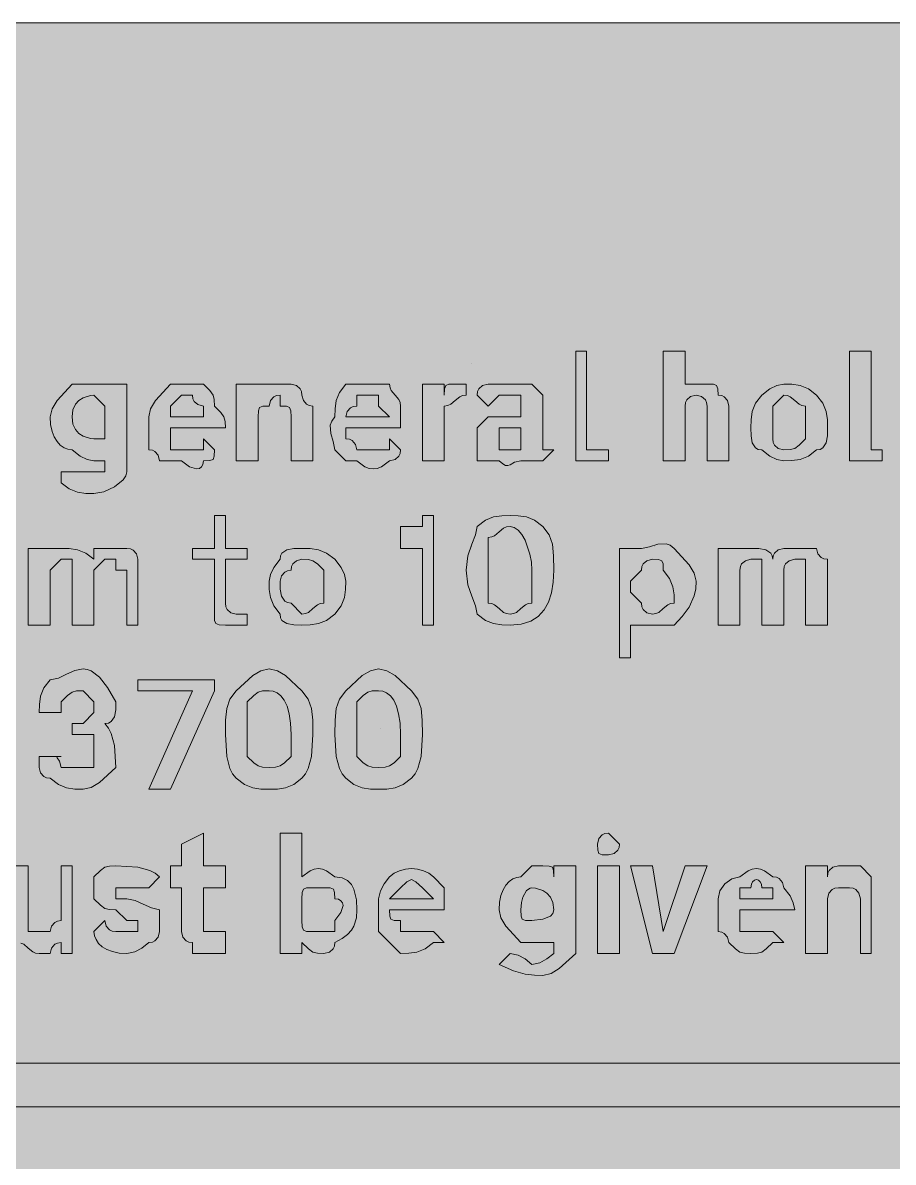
# Model space of a CAD drawing. Header units: metres. Extents: x 10 to 558, y 11 to 258.
# Drawn here: x 402.8 to 498.1, y 133.4 to 258.2 of the extents above; entities that cross this region are included whole.
import ezdxf

# ---------------------------------------------------------------- set-up
doc = ezdxf.new("R2010")
doc.units = ezdxf.units.M
for name, color, linetype, true_color in [('FILL_FIREBRICK_C36B00', 7, 'Continuous', 0xc36b00), ('FILL_WHITE_FFFFFF', 7, 'Continuous', 0xffffff), ('STROKE_WHITE_FFFFFF', 7, 'Continuous', 0xffffff)]:
    doc.layers.add(name, color=color, linetype=linetype, true_color=true_color)

msp = doc.modelspace()

# ---------------------------------------------------------------- hatches: boundary and pattern name
at = {"layer": 'FILL_FIREBRICK_C36B00', "true_color": 0xc36b00}
h = msp.add_hatch(color=7, dxfattribs=at)
h.dxf.hatch_style = 1
h.paths.add_polyline_path([(552.54, 258.22), (553.8, 258.09), (554.83, 257.73), (555.75, 257.04), (557.14, 255.43), (557.56, 254.72), (557.85, 254.04), (558.11, 252.65), (558.15, 251.04), (558.15, 18.24), (558.15, 14.64), (557.75, 14.59), (557.44, 14.43), (556.95, 13.89), (556.46, 13.12), (555.75, 12.24), (554.83, 11.55), (553.8, 11.19), (552.54, 11.06), (550.95, 11.04), (16.95, 11.04), (13.35, 11.04), (12.6, 11.64), (11.83, 12.05), (10.95, 12.24), (10.26, 13.85), (9.9, 15.24), (9.77, 16.63), (9.75, 18.24), (9.75, 251.04), (9.75, 254.64), (10.35, 255.39), (10.76, 256.16), (10.95, 257.04), (11.83, 257.23), (12.6, 257.64), (13.35, 258.24), (16.95, 258.24), (550.95, 258.24), (552.54, 258.22)])
at = {"layer": 'FILL_WHITE_FFFFFF', "true_color": 0xffffff}
h = msp.add_hatch(color=7, dxfattribs=at)
h.dxf.hatch_style = 1
h.paths.add_polyline_path([(463.35, 222.24), (464.55, 222.24), (464.55, 211.44), (465.75, 211.44), (466.95, 211.44), (466.95, 210.24), (465.75, 210.24), (464.55, 210.24), (463.35, 210.24), (463.35, 211.44), (463.35, 222.24)])
h = msp.add_hatch(color=7, dxfattribs=at)
h.dxf.hatch_style = 1
h.paths.add_polyline_path([(477.75, 216.24), (477.7, 216.64), (477.56, 216.93), (477.15, 217.29), (476.55, 217.44), (475.95, 217.29), (475.54, 216.93), (475.4, 216.64), (475.35, 216.24), (475.35, 215.04), (475.35, 210.24), (472.95, 210.24), (472.95, 222.24), (475.35, 222.24), (475.35, 218.64), (476.55, 218.64), (477.75, 218.64), (478.44, 218.62), (478.8, 218.49), (478.93, 218.13), (478.95, 217.44), (479.35, 217.39), (479.64, 217.25), (480, 216.84), (480.15, 216.24), (480.15, 210.24), (477.75, 210.24), (477.75, 215.04), (477.75, 216.24)])
h = msp.add_hatch(color=7, dxfattribs=at)
h.dxf.hatch_style = 1
h.paths.add_polyline_path([(493.35, 222.24), (495.75, 222.24), (495.75, 211.44), (496.95, 211.44), (496.95, 210.24), (495.75, 210.24), (494.55, 210.24), (493.35, 210.24), (493.35, 211.44), (493.35, 222.24)])
h = msp.add_hatch(color=7, dxfattribs=at)
h.dxf.hatch_style = 1
h.paths.add_polyline_path([(414.04, 208.59), (413.76, 208.16), (412.8, 207.39), (411.62, 206.85), (410.55, 206.64), (409.65, 206.66), (408.75, 206.79), (407.85, 207.15), (406.95, 207.84), (406.95, 209.04), (410.55, 209.04), (411.75, 209.04), (411.75, 210.24), (410.55, 210.24), (409.8, 210.39), (409.03, 210.75), (408.15, 211.44), (407.7, 211.5), (407.27, 211.66), (406.86, 211.95), (406.5, 212.34), (406.19, 212.85), (405.96, 213.46), (405.8, 214.2), (405.75, 215.04), (405.96, 215.94), (406.5, 216.84), (408.15, 218.64), (409.35, 218.64), (410.55, 218.64), (411.75, 218.64), (414.15, 218.64), (414.15, 209.04), (414.04, 208.59)])
h.paths.add_polyline_path([(409.35, 217.14), (408.91, 216.85), (408.52, 216.43), (408.25, 215.83), (408.15, 215.04), (408.25, 214.25), (408.52, 213.65), (408.91, 213.23), (409.35, 212.94), (410.18, 212.68), (410.55, 212.64), (411.75, 212.64), (411.75, 215.04), (411.75, 216.24), (410.55, 217.44), (410.18, 217.4), (409.35, 217.14)], flags=16)
h = msp.add_hatch(color=7, dxfattribs=at)
h.dxf.hatch_style = 1
h.paths.add_polyline_path([(417.6, 210.84), (417.24, 211.25), (416.95, 211.39), (416.55, 211.44), (416.55, 215.04), (416.76, 215.94), (417.3, 216.84), (418.95, 218.64), (422.55, 218.64), (423.24, 217.93), (423.6, 217.44), (423.73, 216.95), (423.75, 216.24), (424.44, 215.53), (424.8, 215.04), (424.93, 214.55), (424.95, 213.84), (418.95, 213.84), (418.95, 212.64), (418.95, 211.44), (421.35, 211.44), (422.55, 211.44), (422.55, 212.64), (423.75, 211.44), (423.73, 210.75), (423.6, 210.39), (423.24, 210.26), (422.55, 210.24), (422.5, 209.85), (422.34, 209.56), (422.11, 209.4), (421.8, 209.34), (421.03, 209.56), (420.15, 210.24), (417.75, 210.24), (417.6, 210.84)])
h.paths.add_polyline_path([(422.55, 216.24), (421.95, 216.39), (421.54, 216.75), (421.4, 217.04), (421.35, 217.44), (420.15, 217.44), (418.95, 216.24), (418.95, 215.04), (422.55, 215.04), (422.55, 216.24)], flags=16)
h = msp.add_hatch(color=7, dxfattribs=at)
h.dxf.hatch_style = 1
h.paths.add_polyline_path([(430.55, 217.39), (430.26, 217.25), (429.9, 216.84), (429.75, 216.24), (429.06, 216.22), (428.7, 216.09), (428.57, 215.73), (428.55, 215.04), (428.55, 210.24), (426.15, 210.24), (426.15, 218.64), (428.55, 218.64), (429.75, 218.64), (432.15, 218.64), (432.75, 218.49), (433.16, 218.13), (433.3, 217.84), (433.35, 217.44), (433.5, 216.84), (433.86, 216.43), (434.15, 216.29), (434.55, 216.24), (434.55, 210.24), (432.15, 210.24), (432.15, 215.04), (432.13, 215.73), (432, 216.09), (431.64, 216.22), (430.95, 216.24), (430.95, 217.44), (430.55, 217.39)])
h = msp.add_hatch(color=7, dxfattribs=at)
h.dxf.hatch_style = 1
h.paths.add_polyline_path([(436.95, 211.44), (436.78, 212.34), (436.5, 213.24), (436.44, 214.14), (436.61, 214.59), (436.95, 215.04), (436.97, 215.94), (437.1, 216.84), (437.46, 217.74), (438.15, 218.64), (442.95, 218.64), (443, 218.24), (443.14, 217.93), (443.55, 217.44), (443.96, 216.95), (444.1, 216.64), (444.15, 216.24), (444.15, 213.84), (438.15, 213.84), (438.15, 212.64), (438.55, 212.59), (438.84, 212.45), (439.2, 212.04), (439.35, 211.44), (440.55, 211.44), (442.95, 211.44), (442.95, 212.64), (444.15, 211.44), (444.1, 211.04), (443.96, 210.75), (443.55, 210.39), (442.95, 210.24), (442.05, 209.56), (441.6, 209.4), (441.15, 209.34), (440.7, 209.4), (440.25, 209.56), (439.35, 210.24), (438.15, 210.24), (436.95, 211.44)])
h.paths.add_polyline_path([(441.75, 216.24), (441.75, 217.44), (439.35, 217.44), (439.35, 216.24), (438.95, 216.19), (438.66, 216.05), (438.3, 215.64), (438.15, 215.04), (442.95, 215.04), (441.75, 216.24)], flags=16)
h = msp.add_hatch(color=7, dxfattribs=at)
h.dxf.hatch_style = 1
h.paths.add_polyline_path([(448.97, 218.13), (449.1, 218.49), (449.46, 218.62), (450.15, 218.64), (451.35, 218.64), (451.35, 217.44), (450.95, 217.39), (450.64, 217.25), (450.15, 216.84), (449.66, 216.43), (449.35, 216.29), (448.95, 216.24), (448.95, 215.04), (448.95, 210.24), (446.55, 210.24), (446.55, 218.64), (448.95, 218.64), (448.95, 217.44), (448.97, 218.13)])
h = msp.add_hatch(color=7, dxfattribs=at)
h.dxf.hatch_style = 1
h.paths.add_polyline_path([(452.74, 218.13), (453.15, 218.49), (453.75, 218.64), (454.95, 218.64), (456.15, 218.64), (458.55, 218.64), (459.75, 217.44), (459.75, 216.24), (459.75, 215.04), (459.75, 211.44), (460.95, 211.44), (459.75, 210.24), (458.55, 210.24), (457.35, 210.24), (456.64, 210.07), (456.15, 209.79), (455.92, 209.71), (455.66, 209.73), (455.35, 209.9), (454.95, 210.24), (453.75, 210.24), (452.55, 210.24), (452.55, 212.64), (452.55, 213.84), (453.75, 215.04), (454.95, 215.04), (456.15, 215.04), (457.35, 215.04), (457.35, 216.24), (457.35, 217.44), (456.15, 217.44), (454.95, 217.44), (453.75, 216.24), (452.55, 217.44), (452.6, 217.84), (452.74, 218.13)])
h.paths.add_polyline_path([(457.35, 211.44), (457.35, 212.64), (457.35, 213.84), (456.15, 213.84), (454.95, 213.84), (454.95, 212.64), (454.95, 211.44), (456.15, 211.44), (457.35, 211.44)], flags=16)
h = msp.add_hatch(color=7, dxfattribs=at)
h.dxf.hatch_style = 1
h.paths.add_polyline_path([(482.7, 215.64), (483.06, 216.54), (483.75, 217.44), (484.63, 218.13), (485.4, 218.49), (486.15, 218.64), (487.05, 218.62), (487.95, 218.49), (488.85, 218.13), (489.75, 217.44), (490.44, 216.54), (490.8, 215.64), (490.93, 214.74), (490.95, 213.84), (490.93, 212.96), (490.8, 212.19), (490.44, 211.65), (490.15, 211.49), (489.75, 211.44), (488.85, 210.75), (487.95, 210.39), (487.05, 210.26), (486.15, 210.24), (485.4, 210.39), (484.63, 210.75), (483.75, 211.44), (483.35, 211.49), (483.06, 211.65), (482.7, 212.19), (482.57, 212.96), (482.55, 213.84), (482.57, 214.74), (482.7, 215.64)])
h.paths.add_polyline_path([(484.95, 213.84), (484.95, 212.64), (485, 212.24), (485.14, 211.95), (485.55, 211.59), (486.15, 211.44), (486.86, 211.46), (487.35, 211.59), (487.84, 211.95), (488.55, 212.64), (488.55, 213.84), (488.55, 216.24), (488.15, 216.29), (487.84, 216.43), (487.35, 216.84), (486.86, 217.25), (486.55, 217.39), (486.15, 217.44), (484.95, 216.24), (484.95, 213.84)], flags=16)
h = msp.add_hatch(color=7, dxfattribs=at)
h.dxf.hatch_style = 1
h.paths.add_polyline_path([(425, 194.24), (425.14, 193.95), (425.55, 193.59), (426.15, 193.44), (427.35, 193.44), (427.35, 192.24), (424.95, 192.24), (424.26, 192.26), (423.9, 192.39), (423.77, 192.75), (423.75, 193.44), (423.75, 199.44), (421.35, 199.44), (421.35, 200.64), (423.75, 200.64), (423.75, 204.24), (424.95, 204.24), (424.95, 200.64), (427.35, 200.64), (427.35, 199.44), (424.95, 199.44), (424.95, 194.64), (425, 194.24)])
h = msp.add_hatch(color=7, dxfattribs=at)
h.dxf.hatch_style = 1
h.paths.add_polyline_path([(446.55, 192.24), (446.55, 200.64), (444.15, 200.64), (444.15, 203.04), (445.35, 203.04), (446.55, 203.04), (446.55, 204.24), (447.75, 204.24), (447.75, 192.24), (446.55, 192.24)])
h = msp.add_hatch(color=7, dxfattribs=at)
h.dxf.hatch_style = 1
h.paths.add_polyline_path([(451.95, 201.09), (452.36, 202.12), (452.55, 203.04), (453.45, 203.73), (454.35, 204.09), (455.25, 204.22), (456.15, 204.24), (457.05, 204.22), (457.95, 204.09), (458.85, 203.73), (459.75, 203.04), (460.44, 202.12), (460.8, 201.09), (460.93, 199.83), (460.95, 198.24), (460.89, 196.95), (460.71, 195.78), (460.38, 194.76), (459.9, 193.89), (459.25, 193.19), (458.42, 192.67), (457.39, 192.35), (456.15, 192.24), (455.25, 192.26), (454.35, 192.39), (453.45, 192.75), (452.55, 193.44), (452.36, 194.36), (451.95, 195.39), (451.54, 196.65), (451.35, 198.24), (451.54, 199.83), (451.95, 201.09)])
h.paths.add_polyline_path([(456.86, 193.63), (457.35, 194.04), (457.84, 194.45), (458.15, 194.59), (458.55, 194.64), (458.55, 198.24), (458.5, 199.14), (458.34, 200), (457.8, 201.54), (457.44, 202.15), (457.03, 202.63), (456.6, 202.93), (456.15, 203.04), (455.75, 202.99), (455.44, 202.85), (454.95, 202.44), (454.46, 202.03), (454.15, 201.89), (453.75, 201.84), (453.75, 198.24), (453.75, 194.64), (454.15, 194.59), (454.46, 194.45), (454.95, 194.04), (455.44, 193.63), (455.75, 193.49), (456.15, 193.44), (456.55, 193.49), (456.86, 193.63)], flags=16)
h = msp.add_hatch(color=7, dxfattribs=at)
h.dxf.hatch_style = 1
h.paths.add_polyline_path([(472.35, 201.09), (473.25, 201.15), (473.7, 200.98), (474.15, 200.64), (475.8, 198.84), (476.34, 197.94), (476.55, 197.04), (476.5, 196.19), (476.34, 195.45), (475.8, 194.19), (475.03, 193.16), (474.15, 192.24), (471.75, 192.24), (470.55, 192.24), (469.35, 192.24), (469.35, 188.64), (468.15, 188.64), (468.15, 200.64), (469.35, 200.64), (470.55, 200.64), (471.45, 200.81), (472.35, 201.09)])
h.paths.add_polyline_path([(469.35, 195.84), (470.55, 194.64), (470.6, 194.24), (470.74, 193.95), (471.15, 193.59), (471.75, 193.44), (472.15, 193.49), (472.46, 193.63), (472.95, 194.04), (473.44, 194.45), (473.75, 194.59), (474.15, 194.64), (474.13, 195.54), (474, 196.44), (473.64, 197.34), (472.95, 198.24), (472.93, 198.93), (472.8, 199.29), (472.44, 199.42), (471.75, 199.44), (471.15, 199.29), (470.74, 198.93), (470.6, 198.64), (470.55, 198.24), (469.35, 197.04), (469.35, 195.84)], flags=16)
h = msp.add_hatch(color=7, dxfattribs=at)
h.dxf.hatch_style = 1
h.paths.add_polyline_path([(406.95, 200.64), (407.85, 200.62), (408.75, 200.49), (409.65, 200.13), (410.55, 199.44), (410.55, 200.64), (411.75, 200.64), (414.15, 200.64), (414.55, 200.59), (414.84, 200.45), (415.2, 200.04), (415.35, 199.44), (415.35, 198.24), (415.35, 192.24), (414.15, 192.24), (414.15, 198.24), (412.95, 198.24), (412.95, 199.44), (411.75, 199.44), (410.55, 198.24), (410.55, 197.04), (410.55, 192.24), (408.15, 192.24), (408.15, 198.24), (408.15, 199.44), (406.95, 199.44), (405.75, 198.24), (405.75, 197.04), (405.75, 192.24), (403.35, 192.24), (403.35, 200.64), (405.75, 200.64), (406.95, 200.64)])
h = msp.add_hatch(color=7, dxfattribs=at)
h.dxf.hatch_style = 1
h.paths.add_polyline_path([(430.26, 198.56), (430.95, 199.44), (431, 199.84), (431.16, 200.13), (431.7, 200.49), (432.47, 200.62), (433.35, 200.64), (434.25, 200.62), (435.15, 200.49), (436.05, 200.13), (436.95, 199.44), (437.64, 198.56), (438, 197.79), (438.15, 197.04), (438.13, 196.14), (438, 195.24), (437.64, 194.34), (436.95, 193.44), (436.05, 192.75), (435.15, 192.39), (434.25, 192.26), (433.35, 192.24), (432.47, 192.26), (431.7, 192.39), (431.16, 192.75), (431, 193.04), (430.95, 193.44), (430.26, 194.34), (429.9, 195.24), (429.77, 196.14), (429.75, 197.04), (429.9, 197.79), (430.26, 198.56)])
h.paths.add_polyline_path([(432.34, 198.93), (432.2, 198.64), (432.15, 198.24), (431.75, 198.19), (431.46, 198.05), (431.1, 197.64), (430.95, 197.04), (430.97, 196.16), (431.1, 195.39), (431.46, 194.85), (431.75, 194.69), (432.15, 194.64), (433.35, 193.44), (433.75, 193.49), (434.06, 193.63), (434.55, 194.04), (435.04, 194.45), (435.35, 194.59), (435.75, 194.64), (435.75, 197.04), (435.75, 198.24), (435.04, 198.93), (434.55, 199.29), (434.06, 199.42), (433.35, 199.44), (432.75, 199.29), (432.34, 198.93)], flags=16)
h = msp.add_hatch(color=7, dxfattribs=at)
h.dxf.hatch_style = 1
h.paths.add_polyline_path([(482.55, 200.64), (483.43, 200.62), (484.2, 200.49), (484.74, 200.13), (484.9, 199.84), (484.95, 199.44), (485, 199.84), (485.14, 200.13), (485.55, 200.49), (486.15, 200.64), (487.35, 200.64), (489.75, 200.64), (489.9, 200.04), (490.26, 199.63), (490.55, 199.49), (490.95, 199.44), (490.95, 198.24), (490.95, 192.24), (488.55, 192.24), (488.55, 198.24), (488.55, 199.44), (487.35, 199.44), (486.75, 199.29), (486.34, 198.93), (486.2, 198.64), (486.15, 198.24), (486.15, 197.04), (486.15, 192.24), (483.75, 192.24), (483.75, 198.24), (483.75, 199.44), (482.55, 199.44), (481.95, 199.29), (481.54, 198.93), (481.4, 198.64), (481.35, 198.24), (481.35, 197.04), (481.35, 192.24), (478.95, 192.24), (478.95, 200.64), (481.35, 200.64), (482.55, 200.64)])
h = msp.add_hatch(color=7, dxfattribs=at)
h.dxf.hatch_style = 1
h.paths.add_polyline_path([(410.55, 179.04), (410.55, 180.24), (409.35, 180.24), (408.15, 180.24), (408.15, 181.44), (409.35, 181.44), (410.55, 182.64), (410.55, 183.84), (409.35, 185.04), (408.64, 185.02), (408.15, 184.89), (407.66, 184.53), (406.95, 183.84), (406.95, 182.64), (404.55, 182.64), (404.57, 183.54), (404.7, 184.44), (405.06, 185.34), (405.75, 186.24), (406.65, 186.43), (407.55, 186.84), (408.45, 187.25), (409.35, 187.44), (409.8, 187.38), (410.25, 187.21), (411.15, 186.54), (412.05, 185.41), (412.95, 183.84), (412.93, 182.96), (412.8, 182.19), (412.44, 181.65), (412.15, 181.49), (411.75, 181.44), (412.15, 180.94), (412.44, 180.35), (412.8, 179.04), (412.95, 176.64), (411.15, 174.99), (410.25, 174.45), (409.35, 174.24), (408.45, 174.26), (407.55, 174.39), (406.65, 174.75), (405.75, 175.44), (405.35, 175.49), (405.06, 175.63), (404.7, 176.04), (404.55, 176.64), (404.55, 177.84), (406.95, 177.84), (406.44, 177.82), (406.5, 177.69), (406.78, 177.33), (406.95, 176.64), (408.15, 176.64), (410.55, 176.64), (410.55, 177.84), (410.55, 179.04)])
h = msp.add_hatch(color=7, dxfattribs=at)
h.dxf.hatch_style = 1
h.paths.add_polyline_path([(425.1, 183.09), (425.46, 184.12), (426.15, 185.04), (427.95, 186.69), (428.85, 187.23), (429.75, 187.44), (430.65, 187.23), (431.55, 186.69), (433.35, 185.04), (434.04, 184.12), (434.4, 183.09), (434.53, 181.83), (434.55, 180.24), (434.4, 177.84), (434.04, 176.53), (433.75, 175.94), (433.35, 175.44), (432.45, 174.75), (431.55, 174.39), (430.65, 174.26), (429.75, 174.24), (428.85, 174.26), (427.95, 174.39), (427.05, 174.75), (426.15, 175.44), (425.75, 175.94), (425.46, 176.53), (425.1, 177.84), (424.95, 180.24), (424.97, 181.83), (425.1, 183.09)])
h.paths.add_polyline_path([(430.95, 176.79), (431.44, 177.15), (432.15, 177.84), (432.15, 180.24), (432.1, 181.48), (431.94, 182.51), (431.71, 183.34), (431.4, 183.99), (431.04, 184.47), (430.63, 184.8), (430.2, 184.98), (429.75, 185.04), (429.04, 185.02), (428.55, 184.89), (428.06, 184.53), (427.35, 183.84), (427.35, 180.24), (427.35, 177.84), (428.06, 177.15), (428.55, 176.79), (429.04, 176.66), (429.75, 176.64), (430.46, 176.66), (430.95, 176.79)], flags=16)
h = msp.add_hatch(color=7, dxfattribs=at)
h.dxf.hatch_style = 1
h.paths.add_polyline_path([(437.1, 183.09), (437.46, 184.12), (438.15, 185.04), (439.95, 186.69), (440.85, 187.23), (441.75, 187.44), (442.65, 187.23), (443.55, 186.69), (445.35, 185.04), (446.04, 184.12), (446.4, 183.09), (446.53, 181.83), (446.55, 180.24), (446.4, 177.84), (446.04, 176.53), (445.75, 175.94), (445.35, 175.44), (444.45, 174.75), (443.55, 174.39), (442.65, 174.26), (441.75, 174.24), (440.85, 174.26), (439.95, 174.39), (439.05, 174.75), (438.15, 175.44), (437.75, 175.94), (437.46, 176.53), (437.1, 177.84), (436.95, 180.24), (436.97, 181.83), (437.1, 183.09)])
h.paths.add_polyline_path([(442.95, 176.79), (443.44, 177.15), (444.15, 177.84), (444.15, 180.24), (444.1, 181.48), (443.94, 182.51), (443.71, 183.34), (443.4, 183.99), (443.04, 184.47), (442.63, 184.8), (442.2, 184.98), (441.75, 185.04), (441.04, 185.02), (440.55, 184.89), (440.06, 184.53), (439.35, 183.84), (439.35, 180.24), (439.35, 177.84), (440.06, 177.15), (440.55, 176.79), (441.04, 176.66), (441.75, 176.64), (442.46, 176.66), (442.95, 176.79)], flags=16)
h = msp.add_hatch(color=7, dxfattribs=at)
h.dxf.hatch_style = 1
h.paths.add_polyline_path([(421.35, 185.04), (415.35, 185.04), (415.35, 186.24), (423.75, 186.24), (423.75, 185.04), (418.95, 174.24), (416.55, 174.24), (421.35, 185.04)])
h = msp.add_hatch(color=7, dxfattribs=at)
h.dxf.hatch_style = 1
h.paths.add_polyline_path([(423.75, 158.64), (424.95, 158.64), (424.95, 156.24), (421.35, 156.24), (421.35, 157.44), (420.95, 157.49), (420.66, 157.63), (420.3, 158.04), (420.15, 158.64), (420.15, 163.44), (418.95, 163.44), (418.95, 165.84), (420.15, 165.84), (420.15, 168.24), (422.55, 169.44), (422.55, 165.84), (424.95, 165.84), (424.95, 163.44), (422.55, 163.44), (422.55, 158.64), (423.75, 158.64)])
h = msp.add_hatch(color=7, dxfattribs=at)
h.dxf.hatch_style = 1
h.paths.add_polyline_path([(434.7, 165.48), (435.15, 165.54), (435.6, 165.48), (436.05, 165.31), (436.95, 164.64), (437.74, 164.53), (438.34, 164.25), (438.76, 163.82), (439.05, 163.29), (439.31, 162.11), (439.35, 161.04), (439.31, 160.14), (439.05, 159.24), (438.76, 158.79), (438.34, 158.34), (437.74, 157.89), (436.95, 157.44), (436.9, 157.04), (436.76, 156.75), (436.35, 156.39), (435.75, 156.24), (435.04, 156.26), (434.55, 156.39), (434.06, 156.75), (433.35, 157.44), (433.35, 156.24), (430.95, 156.24), (430.95, 169.44), (433.35, 169.44), (433.35, 165.84), (433.35, 164.64), (434.25, 165.31), (434.7, 165.48)])
h.paths.add_polyline_path([(436.95, 159.84), (437.62, 160.72), (437.85, 161.49), (437.79, 161.8), (437.62, 162.03), (437.34, 162.19), (436.95, 162.24), (436.93, 162.93), (436.8, 163.29), (436.44, 163.42), (435.75, 163.44), (434.55, 163.44), (433.86, 163.42), (433.5, 163.29), (433.37, 162.93), (433.35, 162.24), (433.35, 159.84), (433.37, 159.15), (433.5, 158.79), (433.86, 158.66), (434.55, 158.64), (435.75, 158.64), (436.95, 158.64), (436.95, 159.84)], flags=16)
h = msp.add_hatch(color=7, dxfattribs=at)
h.dxf.hatch_style = 1
h.paths.add_polyline_path([(468.1, 167.84), (467.96, 167.55), (467.55, 167.19), (466.95, 167.04), (466.26, 167.06), (465.9, 167.19), (465.77, 167.55), (465.75, 168.24), (465.9, 168.84), (466.26, 169.25), (466.55, 169.39), (466.95, 169.44), (468.15, 168.24), (468.1, 167.84)])
h = msp.add_hatch(color=7, dxfattribs=at)
h.dxf.hatch_style = 1
h.paths.add_polyline_path([(404.15, 156.29), (403.84, 156.43), (403.35, 156.84), (402.86, 157.25), (402.55, 157.39), (402.15, 157.44), (401.46, 158.15), (401.1, 158.64), (400.97, 159.13), (400.95, 159.84), (400.95, 165.84), (403.35, 165.84), (403.35, 159.84), (403.35, 158.64), (404.55, 158.64), (405.75, 158.64), (405.9, 159.24), (406.26, 159.65), (406.55, 159.79), (406.95, 159.84), (406.95, 165.84), (408.15, 165.84), (408.15, 156.24), (406.95, 156.24), (406.95, 157.44), (406.55, 157.39), (406.26, 157.25), (405.9, 156.84), (405.75, 156.24), (404.55, 156.24), (404.15, 156.29)])
h = msp.add_hatch(color=7, dxfattribs=at)
h.dxf.hatch_style = 1
h.paths.add_polyline_path([(414.15, 162.24), (415.05, 162.05), (415.95, 161.64), (416.85, 161.23), (417.75, 161.04), (417.75, 158.64), (417.6, 158.04), (417.24, 157.63), (416.95, 157.49), (416.55, 157.44), (415.8, 156.84), (415.03, 156.43), (414.15, 156.24), (413.31, 156.29), (412.58, 156.45), (411.96, 156.68), (411.45, 156.99), (411.06, 157.35), (410.78, 157.76), (410.61, 158.19), (410.55, 158.64), (411.75, 159.84), (411.9, 159.24), (412.26, 158.83), (412.55, 158.69), (412.95, 158.64), (414.15, 158.64), (415.35, 158.64), (415.35, 159.84), (414.15, 159.84), (412.95, 161.04), (412.24, 161.06), (411.75, 161.19), (411.26, 161.55), (410.55, 162.24), (410.55, 163.44), (410.55, 164.64), (411.26, 165.33), (411.75, 165.69), (412.24, 165.82), (412.95, 165.84), (415.35, 165.69), (416.66, 165.33), (417.25, 165.04), (417.75, 164.64), (416.55, 163.44), (414.15, 163.44), (412.95, 163.44), (412.95, 162.24), (414.15, 162.24)])
h = msp.add_hatch(color=7, dxfattribs=at)
h.dxf.hatch_style = 1
h.paths.add_polyline_path([(441.75, 158.64), (441.75, 162.24), (441.94, 163.12), (442.35, 163.89), (442.95, 164.64), (443.45, 165.03), (444.04, 165.31), (444.68, 165.48), (445.35, 165.54), (446.02, 165.48), (446.66, 165.31), (447.25, 165.03), (447.75, 164.64), (448.95, 163.44), (448.95, 161.04), (442.95, 161.04), (442.97, 160.35), (443.1, 159.99), (443.46, 159.86), (444.15, 159.84), (444.15, 158.64), (446.55, 158.64), (447.75, 158.64), (448.95, 157.44), (447.75, 157.44), (446.85, 156.75), (445.95, 156.39), (445.05, 156.26), (444.15, 156.24), (442.95, 157.44), (441.75, 158.64)])
h.paths.add_polyline_path([(446.55, 163.44), (445.84, 164.11), (445.35, 164.34), (444.86, 164.11), (444.15, 163.44), (442.95, 162.24), (447.75, 162.24), (446.55, 163.44)], flags=16)
h = msp.add_hatch(color=7, dxfattribs=at)
h.dxf.hatch_style = 1
h.paths.add_polyline_path([(463.35, 165.84), (463.35, 156.24), (461.55, 154.59), (460.65, 154.05), (459.75, 153.84), (458.83, 153.86), (457.8, 153.99), (456.54, 154.35), (454.95, 155.04), (456.15, 156.24), (457.03, 156.05), (457.8, 155.64), (458.55, 155.04), (459.43, 155.23), (460.2, 155.64), (460.95, 156.24), (460.95, 157.44), (459.75, 157.44), (458.55, 157.44), (457.35, 157.44), (455.7, 159.24), (455.16, 160.14), (454.95, 161.04), (455, 161.88), (455.16, 162.61), (455.39, 163.23), (455.7, 163.74), (456.06, 164.13), (456.47, 164.41), (456.9, 164.58), (457.35, 164.64), (458.55, 165.84), (459.75, 165.84), (460.44, 165.82), (460.8, 165.69), (460.93, 165.33), (460.95, 164.64), (460.95, 165.84), (463.35, 165.84)])
h.paths.add_polyline_path([(457.95, 163.14), (457.54, 162.43), (457.4, 161.83), (457.35, 161.04), (457.37, 160.35), (457.5, 159.99), (457.86, 159.86), (458.55, 159.84), (459.75, 159.99), (460.57, 160.35), (460.85, 160.64), (460.95, 161.04), (460.85, 161.83), (460.57, 162.43), (460.19, 162.85), (459.75, 163.14), (458.93, 163.4), (458.55, 163.44), (458.36, 163.4), (457.95, 163.14)], flags=16)
h = msp.add_hatch(color=7, dxfattribs=at)
h.dxf.hatch_style = 1
h.paths.add_polyline_path([(465.75, 156.24), (465.75, 165.84), (468.15, 165.84), (468.15, 156.24), (465.75, 156.24)])
h = msp.add_hatch(color=7, dxfattribs=at)
h.dxf.hatch_style = 1
h.paths.add_polyline_path([(477.75, 165.84), (474.15, 156.24), (471.75, 156.24), (469.35, 165.84), (471.75, 165.84), (472.95, 158.64), (475.35, 165.84), (477.75, 165.84)])
h = msp.add_hatch(color=7, dxfattribs=at)
h.dxf.hatch_style = 1
h.paths.add_polyline_path([(481.35, 156.39), (480.86, 156.75), (480.15, 157.44), (480, 158.04), (479.64, 158.45), (479.35, 158.59), (478.95, 158.64), (478.95, 162.24), (479.16, 163.12), (479.7, 163.89), (480.47, 164.43), (481.35, 164.64), (482.25, 165.31), (482.7, 165.48), (483.15, 165.54), (483.6, 165.48), (484.05, 165.31), (484.95, 164.64), (485.35, 164.59), (485.64, 164.45), (486, 164.04), (486.15, 163.44), (486.84, 162.56), (487.2, 161.79), (487.35, 161.04), (481.35, 161.04), (481.35, 159.84), (481.35, 158.64), (483.75, 158.64), (484.95, 158.64), (486.15, 157.44), (484.95, 157.44), (484.24, 156.75), (483.75, 156.39), (483.26, 156.26), (482.55, 156.24), (481.84, 156.26), (481.35, 156.39)])
h.paths.add_polyline_path([(484.95, 163.44), (483.75, 163.44), (483.7, 163.83), (483.56, 164.11), (483.37, 164.28), (483.15, 164.34), (482.93, 164.28), (482.74, 164.11), (482.6, 163.83), (482.55, 163.44), (481.35, 163.44), (481.35, 162.24), (484.95, 162.24), (484.95, 163.44)], flags=16)
h = msp.add_hatch(color=7, dxfattribs=at)
h.dxf.hatch_style = 1
h.paths.add_polyline_path([(492.15, 163.44), (491.75, 163.39), (491.46, 163.25), (491.1, 162.84), (490.95, 162.24), (490.95, 156.24), (488.55, 156.24), (488.55, 165.84), (490.95, 165.84), (490.95, 164.64), (491, 165.04), (491.14, 165.33), (491.55, 165.69), (492.15, 165.84), (494.55, 165.84), (495.75, 164.64), (495.75, 162.24), (495.75, 156.24), (494.55, 156.24), (494.55, 162.24), (494.4, 162.84), (494.04, 163.25), (493.75, 163.39), (493.35, 163.44), (492.15, 163.44)])
h = msp.add_hatch(color=7, dxfattribs=at)
h.dxf.hatch_style = 1
h.paths.add_polyline_path([(76.95, 135.84), (69.75, 135.84), (62.55, 141.84), (69.75, 149.04), (76.95, 149.04), (72.15, 144.24), (505.35, 144.24), (505.35, 139.44), (72.15, 139.44), (76.95, 135.84)])

# ---------------------------------------------------------------- linework, layer by layer
at = {"layer": 'FILL_FIREBRICK_C36B00', "lineweight": 0, "true_color": 0xc36b00}
msp.add_lwpolyline([(16.95, 258.24), (550.95, 258.24), (552.54, 258.22), (553.8, 258.09), (554.83, 257.73), (555.75, 257.04), (557.14, 255.43), (557.56, 254.72), (557.85, 254.04), (558.11, 252.65), (558.15, 251.04), (558.15, 18.24), (558.15, 14.64), (557.75, 14.59), (557.44, 14.43), (556.95, 13.89), (556.46, 13.12), (555.75, 12.24), (554.83, 11.55), (553.8, 11.19), (552.54, 11.06), (550.95, 11.04), (16.95, 11.04)], dxfattribs=at)
at = {"layer": 'FILL_WHITE_FFFFFF', "lineweight": 0, "true_color": 0xffffff}
for points in [[(463.35, 222.24), (464.55, 222.24), (464.55, 211.44), (465.75, 211.44), (466.95, 211.44), (466.95, 210.24), (465.75, 210.24), (464.55, 210.24), (463.35, 210.24), (463.35, 211.44)], [(477.75, 216.24), (477.7, 216.64), (477.56, 216.93), (477.15, 217.29), (476.55, 217.44), (475.95, 217.29), (475.54, 216.93), (475.4, 216.64), (475.35, 216.24), (475.35, 215.04), (475.35, 210.24), (472.95, 210.24), (472.95, 222.24), (475.35, 222.24), (475.35, 218.64), (476.55, 218.64), (477.75, 218.64), (478.44, 218.62), (478.8, 218.49), (478.93, 218.13), (478.95, 217.44), (479.35, 217.39), (479.64, 217.25), (480, 216.84), (480.15, 216.24), (480.15, 210.24), (477.75, 210.24), (477.75, 215.04)], [(493.35, 222.24), (495.75, 222.24), (495.75, 211.44), (496.95, 211.44), (496.95, 210.24), (495.75, 210.24), (494.55, 210.24), (493.35, 210.24), (493.35, 211.44)], [(414.04, 208.59), (413.76, 208.16), (412.8, 207.39), (411.62, 206.85), (410.55, 206.64), (409.65, 206.66), (408.75, 206.79), (407.85, 207.15), (406.95, 207.84), (406.95, 209.04), (410.55, 209.04), (411.75, 209.04), (411.75, 210.24), (410.55, 210.24), (409.8, 210.39), (409.03, 210.75), (408.15, 211.44), (407.7, 211.5), (407.27, 211.66), (406.86, 211.95), (406.5, 212.34), (406.19, 212.85), (405.96, 213.46), (405.8, 214.2), (405.75, 215.04), (405.96, 215.94), (406.5, 216.84), (408.15, 218.64), (409.35, 218.64), (410.55, 218.64), (411.75, 218.64), (414.15, 218.64), (414.15, 209.04)], [(417.6, 210.84), (417.24, 211.25), (416.95, 211.39), (416.55, 211.44), (416.55, 215.04), (416.76, 215.94), (417.3, 216.84), (418.95, 218.64), (422.55, 218.64), (423.24, 217.93), (423.6, 217.44), (423.73, 216.95), (423.75, 216.24), (424.44, 215.53), (424.8, 215.04), (424.93, 214.55), (424.95, 213.84), (418.95, 213.84), (418.95, 212.64), (418.95, 211.44), (421.35, 211.44), (422.55, 211.44), (422.55, 212.64), (423.75, 211.44), (423.73, 210.75), (423.6, 210.39), (423.24, 210.26), (422.55, 210.24), (422.5, 209.85), (422.34, 209.56), (422.11, 209.4), (421.8, 209.34), (421.03, 209.56), (420.15, 210.24), (417.75, 210.24)], [(430.55, 217.39), (430.26, 217.25), (429.9, 216.84), (429.75, 216.24), (429.06, 216.22), (428.7, 216.09), (428.57, 215.73), (428.55, 215.04), (428.55, 210.24), (426.15, 210.24), (426.15, 218.64), (428.55, 218.64), (429.75, 218.64), (432.15, 218.64), (432.75, 218.49), (433.16, 218.13), (433.3, 217.84), (433.35, 217.44), (433.5, 216.84), (433.86, 216.43), (434.15, 216.29), (434.55, 216.24), (434.55, 210.24), (432.15, 210.24), (432.15, 215.04), (432.13, 215.73), (432, 216.09), (431.64, 216.22), (430.95, 216.24), (430.95, 217.44)], [(436.95, 211.44), (436.78, 212.34), (436.5, 213.24), (436.44, 214.14), (436.61, 214.59), (436.95, 215.04), (436.97, 215.94), (437.1, 216.84), (437.46, 217.74), (438.15, 218.64), (442.95, 218.64), (443, 218.24), (443.14, 217.93), (443.55, 217.44), (443.96, 216.95), (444.1, 216.64), (444.15, 216.24), (444.15, 213.84), (438.15, 213.84), (438.15, 212.64), (438.55, 212.59), (438.84, 212.45), (439.2, 212.04), (439.35, 211.44), (440.55, 211.44), (442.95, 211.44), (442.95, 212.64), (444.15, 211.44), (444.1, 211.04), (443.96, 210.75), (443.55, 210.39), (442.95, 210.24), (442.05, 209.56), (441.6, 209.4), (441.15, 209.34), (440.7, 209.4), (440.25, 209.56), (439.35, 210.24), (438.15, 210.24)], [(448.97, 218.13), (449.1, 218.49), (449.46, 218.62), (450.15, 218.64), (451.35, 218.64), (451.35, 217.44), (450.95, 217.39), (450.64, 217.25), (450.15, 216.84), (449.66, 216.43), (449.35, 216.29), (448.95, 216.24), (448.95, 215.04), (448.95, 210.24), (446.55, 210.24), (446.55, 218.64), (448.95, 218.64), (448.95, 217.44)], [(452.74, 218.13), (453.15, 218.49), (453.75, 218.64), (454.95, 218.64), (456.15, 218.64), (458.55, 218.64), (459.75, 217.44), (459.75, 216.24), (459.75, 215.04), (459.75, 211.44), (460.95, 211.44), (459.75, 210.24), (458.55, 210.24), (457.35, 210.24), (456.64, 210.07), (456.15, 209.79), (455.92, 209.71), (455.66, 209.73), (455.35, 209.9), (454.95, 210.24), (453.75, 210.24), (452.55, 210.24), (452.55, 212.64), (452.55, 213.84), (453.75, 215.04), (454.95, 215.04), (456.15, 215.04), (457.35, 215.04), (457.35, 216.24), (457.35, 217.44), (456.15, 217.44), (454.95, 217.44), (453.75, 216.24), (452.55, 217.44), (452.6, 217.84)], [(482.7, 215.64), (483.06, 216.54), (483.75, 217.44), (484.63, 218.13), (485.4, 218.49), (486.15, 218.64), (487.05, 218.62), (487.95, 218.49), (488.85, 218.13), (489.75, 217.44), (490.44, 216.54), (490.8, 215.64), (490.93, 214.74), (490.95, 213.84), (490.93, 212.96), (490.8, 212.19), (490.44, 211.65), (490.15, 211.49), (489.75, 211.44), (488.85, 210.75), (487.95, 210.39), (487.05, 210.26), (486.15, 210.24), (485.4, 210.39), (484.63, 210.75), (483.75, 211.44), (483.35, 211.49), (483.06, 211.65), (482.7, 212.19), (482.57, 212.96), (482.55, 213.84), (482.57, 214.74)], [(409.35, 217.14), (408.91, 216.85), (408.52, 216.43), (408.25, 215.83), (408.15, 215.04), (408.25, 214.25), (408.52, 213.65), (408.91, 213.23), (409.35, 212.94), (410.18, 212.68), (410.55, 212.64), (411.75, 212.64), (411.75, 215.04), (411.75, 216.24), (410.55, 217.44), (410.18, 217.4)], [(422.55, 216.24), (421.95, 216.39), (421.54, 216.75), (421.4, 217.04), (421.35, 217.44), (420.15, 217.44), (418.95, 216.24), (418.95, 215.04), (422.55, 215.04)], [(441.75, 216.24), (441.75, 217.44), (439.35, 217.44), (439.35, 216.24), (438.95, 216.19), (438.66, 216.05), (438.3, 215.64), (438.15, 215.04), (442.95, 215.04)], [(484.95, 213.84), (484.95, 212.64), (485, 212.24), (485.14, 211.95), (485.55, 211.59), (486.15, 211.44), (486.86, 211.46), (487.35, 211.59), (487.84, 211.95), (488.55, 212.64), (488.55, 213.84), (488.55, 216.24), (488.15, 216.29), (487.84, 216.43), (487.35, 216.84), (486.86, 217.25), (486.55, 217.39), (486.15, 217.44), (484.95, 216.24)], [(457.35, 211.44), (457.35, 212.64), (457.35, 213.84), (456.15, 213.84), (454.95, 213.84), (454.95, 212.64), (454.95, 211.44), (456.15, 211.44)], [(425, 194.24), (425.14, 193.95), (425.55, 193.59), (426.15, 193.44), (427.35, 193.44), (427.35, 192.24), (424.95, 192.24), (424.26, 192.26), (423.9, 192.39), (423.77, 192.75), (423.75, 193.44), (423.75, 199.44), (421.35, 199.44), (421.35, 200.64), (423.75, 200.64), (423.75, 204.24), (424.95, 204.24), (424.95, 200.64), (427.35, 200.64), (427.35, 199.44), (424.95, 199.44), (424.95, 194.64)], [(446.55, 192.24), (446.55, 200.64), (444.15, 200.64), (444.15, 203.04), (445.35, 203.04), (446.55, 203.04), (446.55, 204.24), (447.75, 204.24), (447.75, 192.24)], [(451.95, 201.09), (452.36, 202.12), (452.55, 203.04), (453.45, 203.73), (454.35, 204.09), (455.25, 204.22), (456.15, 204.24), (457.05, 204.22), (457.95, 204.09), (458.85, 203.73), (459.75, 203.04), (460.44, 202.12), (460.8, 201.09), (460.93, 199.83), (460.95, 198.24), (460.89, 196.95), (460.71, 195.78), (460.38, 194.76), (459.9, 193.89), (459.25, 193.19), (458.42, 192.67), (457.39, 192.35), (456.15, 192.24), (455.25, 192.26), (454.35, 192.39), (453.45, 192.75), (452.55, 193.44), (452.36, 194.36), (451.95, 195.39), (451.54, 196.65), (451.35, 198.24), (451.54, 199.83)], [(456.86, 193.63), (457.35, 194.04), (457.84, 194.45), (458.15, 194.59), (458.55, 194.64), (458.55, 198.24), (458.5, 199.14), (458.34, 200), (457.8, 201.54), (457.44, 202.15), (457.03, 202.63), (456.6, 202.93), (456.15, 203.04), (455.75, 202.99), (455.44, 202.85), (454.95, 202.44), (454.46, 202.03), (454.15, 201.89), (453.75, 201.84), (453.75, 198.24), (453.75, 194.64), (454.15, 194.59), (454.46, 194.45), (454.95, 194.04), (455.44, 193.63), (455.75, 193.49), (456.15, 193.44), (456.55, 193.49)], [(472.35, 201.09), (473.25, 201.15), (473.7, 200.98), (474.15, 200.64), (475.8, 198.84), (476.34, 197.94), (476.55, 197.04), (476.5, 196.19), (476.34, 195.45), (475.8, 194.19), (475.03, 193.16), (474.15, 192.24), (471.75, 192.24), (470.55, 192.24), (469.35, 192.24), (469.35, 188.64), (468.15, 188.64), (468.15, 200.64), (469.35, 200.64), (470.55, 200.64), (471.45, 200.81)], [(406.95, 200.64), (407.85, 200.62), (408.75, 200.49), (409.65, 200.13), (410.55, 199.44), (410.55, 200.64), (411.75, 200.64), (414.15, 200.64), (414.55, 200.59), (414.84, 200.45), (415.2, 200.04), (415.35, 199.44), (415.35, 198.24), (415.35, 192.24), (414.15, 192.24), (414.15, 198.24), (412.95, 198.24), (412.95, 199.44), (411.75, 199.44), (410.55, 198.24), (410.55, 197.04), (410.55, 192.24), (408.15, 192.24), (408.15, 198.24), (408.15, 199.44), (406.95, 199.44), (405.75, 198.24), (405.75, 197.04), (405.75, 192.24), (403.35, 192.24), (403.35, 200.64), (405.75, 200.64)], [(430.26, 198.56), (430.95, 199.44), (431, 199.84), (431.16, 200.13), (431.7, 200.49), (432.47, 200.62), (433.35, 200.64), (434.25, 200.62), (435.15, 200.49), (436.05, 200.13), (436.95, 199.44), (437.64, 198.56), (438, 197.79), (438.15, 197.04), (438.13, 196.14), (438, 195.24), (437.64, 194.34), (436.95, 193.44), (436.05, 192.75), (435.15, 192.39), (434.25, 192.26), (433.35, 192.24), (432.47, 192.26), (431.7, 192.39), (431.16, 192.75), (431, 193.04), (430.95, 193.44), (430.26, 194.34), (429.9, 195.24), (429.77, 196.14), (429.75, 197.04), (429.9, 197.79)], [(482.55, 200.64), (483.43, 200.62), (484.2, 200.49), (484.74, 200.13), (484.9, 199.84), (484.95, 199.44), (485, 199.84), (485.14, 200.13), (485.55, 200.49), (486.15, 200.64), (487.35, 200.64), (489.75, 200.64), (489.9, 200.04), (490.26, 199.63), (490.55, 199.49), (490.95, 199.44), (490.95, 198.24), (490.95, 192.24), (488.55, 192.24), (488.55, 198.24), (488.55, 199.44), (487.35, 199.44), (486.75, 199.29), (486.34, 198.93), (486.2, 198.64), (486.15, 198.24), (486.15, 197.04), (486.15, 192.24), (483.75, 192.24), (483.75, 198.24), (483.75, 199.44), (482.55, 199.44), (481.95, 199.29), (481.54, 198.93), (481.4, 198.64), (481.35, 198.24), (481.35, 197.04), (481.35, 192.24), (478.95, 192.24), (478.95, 200.64), (481.35, 200.64)], [(432.34, 198.93), (432.2, 198.64), (432.15, 198.24), (431.75, 198.19), (431.46, 198.05), (431.1, 197.64), (430.95, 197.04), (430.97, 196.16), (431.1, 195.39), (431.46, 194.85), (431.75, 194.69), (432.15, 194.64), (433.35, 193.44), (433.75, 193.49), (434.06, 193.63), (434.55, 194.04), (435.04, 194.45), (435.35, 194.59), (435.75, 194.64), (435.75, 197.04), (435.75, 198.24), (435.04, 198.93), (434.55, 199.29), (434.06, 199.42), (433.35, 199.44), (432.75, 199.29)], [(469.35, 195.84), (470.55, 194.64), (470.6, 194.24), (470.74, 193.95), (471.15, 193.59), (471.75, 193.44), (472.15, 193.49), (472.46, 193.63), (472.95, 194.04), (473.44, 194.45), (473.75, 194.59), (474.15, 194.64), (474.13, 195.54), (474, 196.44), (473.64, 197.34), (472.95, 198.24), (472.93, 198.93), (472.8, 199.29), (472.44, 199.42), (471.75, 199.44), (471.15, 199.29), (470.74, 198.93), (470.6, 198.64), (470.55, 198.24), (469.35, 197.04)], [(410.55, 179.04), (410.55, 180.24), (409.35, 180.24), (408.15, 180.24), (408.15, 181.44), (409.35, 181.44), (410.55, 182.64), (410.55, 183.84), (409.35, 185.04), (408.64, 185.02), (408.15, 184.89), (407.66, 184.53), (406.95, 183.84), (406.95, 182.64), (404.55, 182.64), (404.57, 183.54), (404.7, 184.44), (405.06, 185.34), (405.75, 186.24), (406.65, 186.43), (407.55, 186.84), (408.45, 187.25), (409.35, 187.44), (409.8, 187.38), (410.25, 187.21), (411.15, 186.54), (412.05, 185.41), (412.95, 183.84), (412.93, 182.96), (412.8, 182.19), (412.44, 181.65), (412.15, 181.49), (411.75, 181.44), (412.15, 180.94), (412.44, 180.35), (412.8, 179.04), (412.95, 176.64), (411.15, 174.99), (410.25, 174.45), (409.35, 174.24), (408.45, 174.26), (407.55, 174.39), (406.65, 174.75), (405.75, 175.44), (405.35, 175.49), (405.06, 175.63), (404.7, 176.04), (404.55, 176.64), (404.55, 177.84), (406.95, 177.84), (406.44, 177.82), (406.5, 177.69), (406.78, 177.33), (406.95, 176.64), (408.15, 176.64), (410.55, 176.64), (410.55, 177.84)], [(425.1, 183.09), (425.46, 184.12), (426.15, 185.04), (427.95, 186.69), (428.85, 187.23), (429.75, 187.44), (430.65, 187.23), (431.55, 186.69), (433.35, 185.04), (434.04, 184.12), (434.4, 183.09), (434.53, 181.83), (434.55, 180.24), (434.4, 177.84), (434.04, 176.53), (433.75, 175.94), (433.35, 175.44), (432.45, 174.75), (431.55, 174.39), (430.65, 174.26), (429.75, 174.24), (428.85, 174.26), (427.95, 174.39), (427.05, 174.75), (426.15, 175.44), (425.75, 175.94), (425.46, 176.53), (425.1, 177.84), (424.95, 180.24), (424.97, 181.83)], [(437.1, 183.09), (437.46, 184.12), (438.15, 185.04), (439.95, 186.69), (440.85, 187.23), (441.75, 187.44), (442.65, 187.23), (443.55, 186.69), (445.35, 185.04), (446.04, 184.12), (446.4, 183.09), (446.53, 181.83), (446.55, 180.24), (446.4, 177.84), (446.04, 176.53), (445.75, 175.94), (445.35, 175.44), (444.45, 174.75), (443.55, 174.39), (442.65, 174.26), (441.75, 174.24), (440.85, 174.26), (439.95, 174.39), (439.05, 174.75), (438.15, 175.44), (437.75, 175.94), (437.46, 176.53), (437.1, 177.84), (436.95, 180.24), (436.97, 181.83)], [(421.35, 185.04), (415.35, 185.04), (415.35, 186.24), (423.75, 186.24), (423.75, 185.04), (418.95, 174.24), (416.55, 174.24)], [(430.95, 176.79), (431.44, 177.15), (432.15, 177.84), (432.15, 180.24), (432.1, 181.48), (431.94, 182.51), (431.71, 183.34), (431.4, 183.99), (431.04, 184.47), (430.63, 184.8), (430.2, 184.98), (429.75, 185.04), (429.04, 185.02), (428.55, 184.89), (428.06, 184.53), (427.35, 183.84), (427.35, 180.24), (427.35, 177.84), (428.06, 177.15), (428.55, 176.79), (429.04, 176.66), (429.75, 176.64), (430.46, 176.66)], [(442.95, 176.79), (443.44, 177.15), (444.15, 177.84), (444.15, 180.24), (444.1, 181.48), (443.94, 182.51), (443.71, 183.34), (443.4, 183.99), (443.04, 184.47), (442.63, 184.8), (442.2, 184.98), (441.75, 185.04), (441.04, 185.02), (440.55, 184.89), (440.06, 184.53), (439.35, 183.84), (439.35, 180.24), (439.35, 177.84), (440.06, 177.15), (440.55, 176.79), (441.04, 176.66), (441.75, 176.64), (442.46, 176.66)], [(423.75, 158.64), (424.95, 158.64), (424.95, 156.24), (421.35, 156.24), (421.35, 157.44), (420.95, 157.49), (420.66, 157.63), (420.3, 158.04), (420.15, 158.64), (420.15, 163.44), (418.95, 163.44), (418.95, 165.84), (420.15, 165.84), (420.15, 168.24), (422.55, 169.44), (422.55, 165.84), (424.95, 165.84), (424.95, 163.44), (422.55, 163.44), (422.55, 158.64)], [(434.7, 165.48), (435.15, 165.54), (435.6, 165.48), (436.05, 165.31), (436.95, 164.64), (437.74, 164.53), (438.34, 164.25), (438.76, 163.82), (439.05, 163.29), (439.31, 162.11), (439.35, 161.04), (439.31, 160.14), (439.05, 159.24), (438.76, 158.79), (438.34, 158.34), (437.74, 157.89), (436.95, 157.44), (436.9, 157.04), (436.76, 156.75), (436.35, 156.39), (435.75, 156.24), (435.04, 156.26), (434.55, 156.39), (434.06, 156.75), (433.35, 157.44), (433.35, 156.24), (430.95, 156.24), (430.95, 169.44), (433.35, 169.44), (433.35, 165.84), (433.35, 164.64), (434.25, 165.31)], [(468.1, 167.84), (467.96, 167.55), (467.55, 167.19), (466.95, 167.04), (466.26, 167.06), (465.9, 167.19), (465.77, 167.55), (465.75, 168.24), (465.9, 168.84), (466.26, 169.25), (466.55, 169.39), (466.95, 169.44), (468.15, 168.24)], [(414.15, 162.24), (415.05, 162.05), (415.95, 161.64), (416.85, 161.23), (417.75, 161.04), (417.75, 158.64), (417.6, 158.04), (417.24, 157.63), (416.95, 157.49), (416.55, 157.44), (415.8, 156.84), (415.03, 156.43), (414.15, 156.24), (413.31, 156.29), (412.58, 156.45), (411.96, 156.68), (411.45, 156.99), (411.06, 157.35), (410.78, 157.76), (410.61, 158.19), (410.55, 158.64), (411.75, 159.84), (411.9, 159.24), (412.26, 158.83), (412.55, 158.69), (412.95, 158.64), (414.15, 158.64), (415.35, 158.64), (415.35, 159.84), (414.15, 159.84), (412.95, 161.04), (412.24, 161.06), (411.75, 161.19), (411.26, 161.55), (410.55, 162.24), (410.55, 163.44), (410.55, 164.64), (411.26, 165.33), (411.75, 165.69), (412.24, 165.82), (412.95, 165.84), (415.35, 165.69), (416.66, 165.33), (417.25, 165.04), (417.75, 164.64), (416.55, 163.44), (414.15, 163.44), (412.95, 163.44), (412.95, 162.24)], [(441.75, 158.64), (441.75, 162.24), (441.94, 163.12), (442.35, 163.89), (442.95, 164.64), (443.45, 165.03), (444.04, 165.31), (444.68, 165.48), (445.35, 165.54), (446.02, 165.48), (446.66, 165.31), (447.25, 165.03), (447.75, 164.64), (448.95, 163.44), (448.95, 161.04), (442.95, 161.04), (442.97, 160.35), (443.1, 159.99), (443.46, 159.86), (444.15, 159.84), (444.15, 158.64), (446.55, 158.64), (447.75, 158.64), (448.95, 157.44), (447.75, 157.44), (446.85, 156.75), (445.95, 156.39), (445.05, 156.26), (444.15, 156.24), (442.95, 157.44)], [(463.35, 165.84), (463.35, 156.24), (461.55, 154.59), (460.65, 154.05), (459.75, 153.84), (458.83, 153.86), (457.8, 153.99), (456.54, 154.35), (454.95, 155.04), (456.15, 156.24), (457.03, 156.05), (457.8, 155.64), (458.55, 155.04), (459.43, 155.23), (460.2, 155.64), (460.95, 156.24), (460.95, 157.44), (459.75, 157.44), (458.55, 157.44), (457.35, 157.44), (455.7, 159.24), (455.16, 160.14), (454.95, 161.04), (455, 161.88), (455.16, 162.61), (455.39, 163.23), (455.7, 163.74), (456.06, 164.13), (456.47, 164.41), (456.9, 164.58), (457.35, 164.64), (458.55, 165.84), (459.75, 165.84), (460.44, 165.82), (460.8, 165.69), (460.93, 165.33), (460.95, 164.64), (460.95, 165.84)], [(465.75, 156.24), (465.75, 165.84), (468.15, 165.84), (468.15, 156.24)], [(477.75, 165.84), (474.15, 156.24), (471.75, 156.24), (469.35, 165.84), (471.75, 165.84), (472.95, 158.64), (475.35, 165.84)], [(481.35, 156.39), (480.86, 156.75), (480.15, 157.44), (480, 158.04), (479.64, 158.45), (479.35, 158.59), (478.95, 158.64), (478.95, 162.24), (479.16, 163.12), (479.7, 163.89), (480.47, 164.43), (481.35, 164.64), (482.25, 165.31), (482.7, 165.48), (483.15, 165.54), (483.6, 165.48), (484.05, 165.31), (484.95, 164.64), (485.35, 164.59), (485.64, 164.45), (486, 164.04), (486.15, 163.44), (486.84, 162.56), (487.2, 161.79), (487.35, 161.04), (481.35, 161.04), (481.35, 159.84), (481.35, 158.64), (483.75, 158.64), (484.95, 158.64), (486.15, 157.44), (484.95, 157.44), (484.24, 156.75), (483.75, 156.39), (483.26, 156.26), (482.55, 156.24), (481.84, 156.26)], [(492.15, 163.44), (491.75, 163.39), (491.46, 163.25), (491.1, 162.84), (490.95, 162.24), (490.95, 156.24), (488.55, 156.24), (488.55, 165.84), (490.95, 165.84), (490.95, 164.64), (491, 165.04), (491.14, 165.33), (491.55, 165.69), (492.15, 165.84), (494.55, 165.84), (495.75, 164.64), (495.75, 162.24), (495.75, 156.24), (494.55, 156.24), (494.55, 162.24), (494.4, 162.84), (494.04, 163.25), (493.75, 163.39), (493.35, 163.44)], [(446.55, 163.44), (445.84, 164.11), (445.35, 164.34), (444.86, 164.11), (444.15, 163.44), (442.95, 162.24), (447.75, 162.24)], [(484.95, 163.44), (483.75, 163.44), (483.7, 163.83), (483.56, 164.11), (483.37, 164.28), (483.15, 164.34), (482.93, 164.28), (482.74, 164.11), (482.6, 163.83), (482.55, 163.44), (481.35, 163.44), (481.35, 162.24), (484.95, 162.24)], [(436.95, 159.84), (437.62, 160.72), (437.85, 161.49), (437.79, 161.8), (437.62, 162.03), (437.34, 162.19), (436.95, 162.24), (436.93, 162.93), (436.8, 163.29), (436.44, 163.42), (435.75, 163.44), (434.55, 163.44), (433.86, 163.42), (433.5, 163.29), (433.37, 162.93), (433.35, 162.24), (433.35, 159.84), (433.37, 159.15), (433.5, 158.79), (433.86, 158.66), (434.55, 158.64), (435.75, 158.64), (436.95, 158.64)], [(457.95, 163.14), (457.54, 162.43), (457.4, 161.83), (457.35, 161.04), (457.37, 160.35), (457.5, 159.99), (457.86, 159.86), (458.55, 159.84), (459.75, 159.99), (460.57, 160.35), (460.85, 160.64), (460.95, 161.04), (460.85, 161.83), (460.57, 162.43), (460.19, 162.85), (459.75, 163.14), (458.93, 163.4), (458.55, 163.44), (458.36, 163.4)], [(76.95, 135.84), (69.75, 135.84), (62.55, 141.84), (69.75, 149.04), (76.95, 149.04), (72.15, 144.24), (505.35, 144.24), (505.35, 139.44), (72.15, 139.44)]]:
    msp.add_lwpolyline(points, close=True, dxfattribs=at)
msp.add_lwpolyline([(400.95, 165.84), (403.35, 165.84), (403.35, 159.84), (403.35, 158.64), (404.55, 158.64), (405.75, 158.64), (405.9, 159.24), (406.26, 159.65), (406.55, 159.79), (406.95, 159.84), (406.95, 165.84), (408.15, 165.84), (408.15, 156.24), (406.95, 156.24), (406.95, 157.44), (406.55, 157.39), (406.26, 157.25), (405.9, 156.84), (405.75, 156.24), (404.55, 156.24), (404.15, 156.29), (403.84, 156.43), (403.35, 156.84), (402.86, 157.25), (402.55, 157.39)], dxfattribs=at)
at = {"layer": 'STROKE_WHITE_FFFFFF', "lineweight": 0, "true_color": 0xffffff}
for points in [[(451.95, 220.88), (451.95, 220.88)], [(451.95, 200.88), (451.95, 200.88)], [(451.95, 200.88), (451.95, 200.88)], [(451.95, 200.88), (451.95, 200.88)], [(451.95, 200.88), (451.95, 200.88)], [(451.95, 200.88), (451.95, 200.88)], [(451.95, 200.88), (451.95, 200.88)], [(451.95, 200.88), (451.95, 200.88)], [(451.95, 200.88), (451.95, 200.88)], [(451.95, 200.88), (451.95, 200.88)], [(451.95, 200.88), (451.95, 200.88)], [(471.95, 200.88), (471.95, 200.88)], [(421.95, 180.88), (421.95, 180.88)], [(421.95, 180.88), (421.95, 180.88)], [(421.95, 180.88), (421.95, 180.88)], [(421.95, 180.88), (421.95, 180.88)], [(421.95, 180.88), (421.95, 180.88)], [(421.95, 180.88), (421.95, 180.88)], [(421.95, 180.88), (421.95, 180.88)], [(421.95, 180.88), (421.95, 180.88)], [(441.95, 180.88), (441.95, 180.88)], [(441.95, 180.88), (441.95, 180.88)], [(441.95, 180.88), (441.95, 180.88)], [(441.95, 180.88), (441.95, 180.88)], [(441.95, 180.88), (441.95, 180.88)], [(441.95, 180.88), (441.95, 180.88)], [(441.95, 180.88), (441.95, 180.88)], [(441.95, 180.88), (441.95, 180.88)]]:
    msp.add_lwpolyline(points, dxfattribs=at)

doc.saveas('drawing.dxf')
